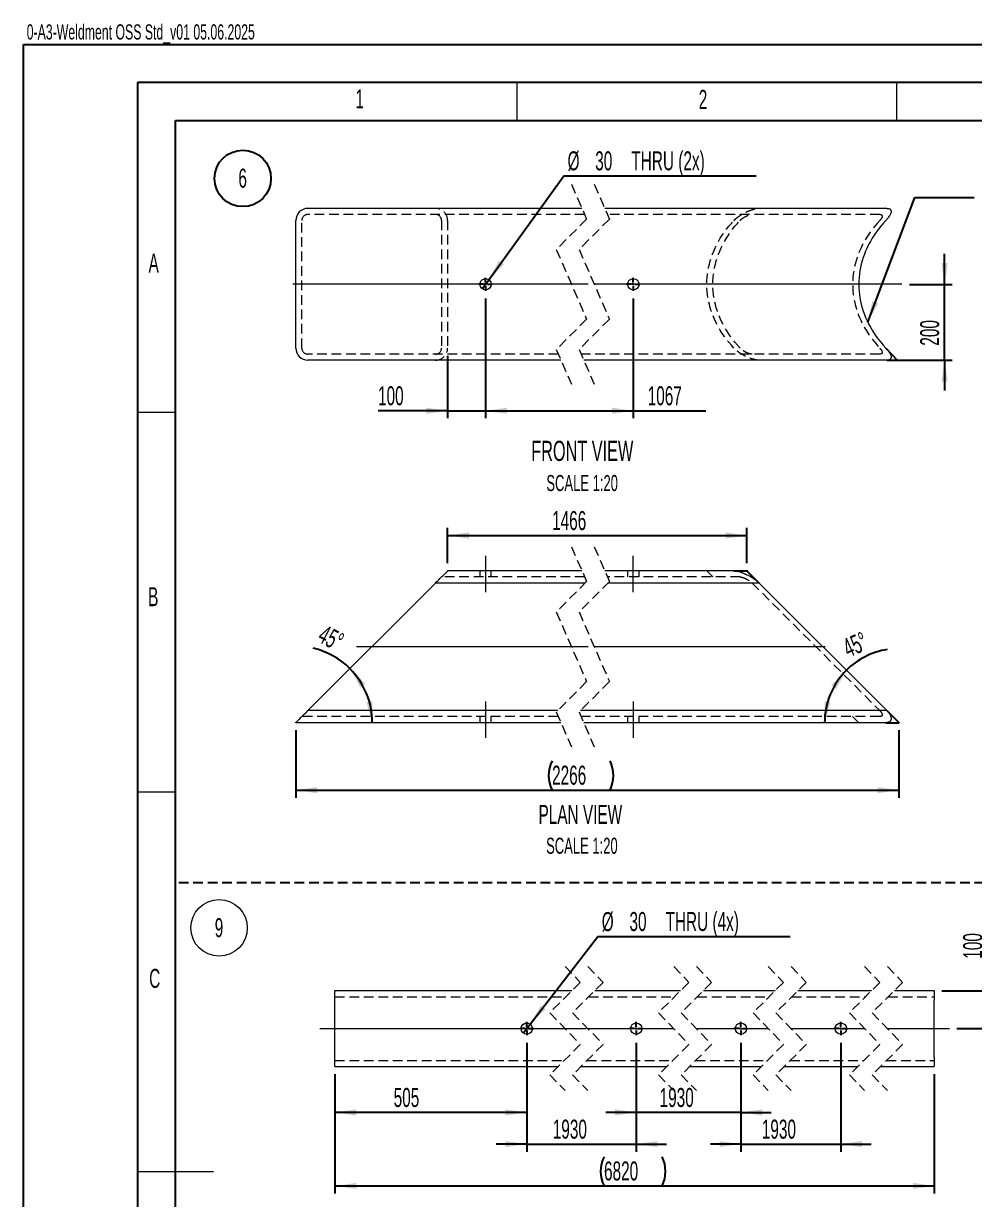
# Paper-space layout 'Sheet5' of a CAD drawing. Header units: millimetres. Extents: x 0 to 420, y 0 to 300.
# Drawn here: x 0 to 125.2, y 144.8 to 299.8 of the extents above; entities that cross this region are included whole.
import ezdxf

# ---------------------------------------------------------------- set-up
doc = ezdxf.new("R2010")
doc.units = ezdxf.units.MM
doc.linetypes.add('CENTERX2', pattern=[20.32, 12.7, -2.54, 2.54, -2.54])
doc.linetypes.add('HIDDEN', pattern=[1.905, 1.27, -0.635])
for name, color, linetype in [('BORDER', 7, 'Continuous'), ('DASH', 7, 'HIDDEN'), ('DIMS', 7, 'Continuous')]:
    doc.layers.add(name, color=color, linetype=linetype)
doc.styles.add('SLDTEXTSTYLE0', font='TXT', dxfattribs={"width": 0.605})
doc.dimstyles.new('SLDDIMSTYLE16', dxfattribs={"dimtxt": 2.5, "dimasz": 2.8, "dimexe": 0, "dimexo": 0.0625, "dimtad": 0, "dimtih": 1, "dimtoh": 1, "dimdec": 0, "dimlfac": 20, "dimrnd": 1e-09, "dimzin": 12, "dimdsep": 46, "dimtxsty": 'SLDTEXTSTYLE0', "dimblk1": 'NONE', "dimsah": 1, "dimcen": 0, "dimadec": 0, "dimazin": 3, "dimtfac": 1, "dimtdec": 0, "dimtmove": 0, "dimatfit": 3, "dimldrblk": 'NONE', "dimfxl": 1, "dimfrac": 2, "dimtolj": 1, "dimtzin": 12, "dimarcsym": 0})
doc.dimstyles.new('SLDDIMSTYLE18', dxfattribs={"dimtxt": 2.5, "dimasz": 2.8, "dimexe": 0, "dimexo": 0.0625, "dimtad": 1, "dimdec": 4, "dimlfac": 20, "dimzin": 12, "dimdsep": 46, "dimtxsty": 'SLDTEXTSTYLE0', "dimsah": 1, "dimcen": 0.09, "dimadec": 0, "dimazin": 3, "dimtfac": 1, "dimtdec": 0, "dimtofl": 0, "dimtmove": 0, "dimatfit": 3, "dimfxl": 1, "dimfrac": 2, "dimtolj": 1, "dimtzin": 12, "dimarcsym": 0})
doc.dimstyles.new('SLDDIMSTYLE6', dxfattribs={"dimtxt": 2.5, "dimasz": 2.8, "dimexe": 0, "dimexo": 0.0625, "dimtad": 1, "dimdec": 0, "dimlfac": 20, "dimrnd": 1e-09, "dimzin": 12, "dimdsep": 46, "dimtxsty": 'SLDTEXTSTYLE0', "dimsah": 1, "dimcen": 0.09, "dimadec": 0, "dimazin": 3, "dimtfac": 1, "dimtdec": 0, "dimtofl": 0, "dimtmove": 0, "dimatfit": 3, "dimfxl": 1, "dimfrac": 2, "dimtolj": 1, "dimtzin": 12, "dimarcsym": 0})
doc.dimstyles.new('SLDDIMSTYLE7', dxfattribs={"dimtxt": 2.5, "dimasz": 2.8, "dimexe": 0, "dimexo": 0.0625, "dimtad": 1, "dimdec": 0, "dimlfac": 20, "dimrnd": 1e-09, "dimzin": 12, "dimdsep": 46, "dimtxsty": 'SLDTEXTSTYLE0', "dimsah": 1, "dimcen": 0.09, "dimadec": 0, "dimazin": 3, "dimtfac": 1, "dimtdec": 0, "dimtmove": 0, "dimatfit": 0, "dimfxl": 1, "dimfrac": 2, "dimtolj": 1, "dimtzin": 12, "dimarcsym": 0})

# ---------------------------------------------------------------- blocks, each defined once
blk = doc.blocks.new('_D_143')
at = {"layer": 'DIMS', "transparency": 16777216}
for p, q in [((66.26, 165.48), (66.26, 155.31)), ((41.01, 161.35), (41.01, 155.31)), ((66.26, 156.31), (41.01, 156.31))]:
    blk.add_line(p, q, dxfattribs=at)
for points in [[(41.01, 156.31), (43.81, 155.91), (43.81, 156.71)], [(66.26, 156.31), (63.46, 156.71), (63.46, 155.91)]]:
    blk.add_solid(points, dxfattribs=at)
at = {"layer": 'DIMS', "transparency": 16777216, "insert": (48.74, 159.53), "char_height": 2.5, "attachment_point": 1, "style": 'SLDTEXTSTYLE0'}
blk.add_mtext('505', dxfattribs=at)
blk = doc.blocks.new('_D_144')
at = {"layer": 'DIMS', "transparency": 16777216}
for p, q in [((66.72, 167.95), (75.64, 179.48)), ((75.64, 179.48), (100.96, 179.48)), ((65.81, 166.76), (66.72, 167.95))]:
    blk.add_line(p, q, dxfattribs=at)
blk.add_solid([(66.72, 167.95), (68.75, 169.92), (68.12, 170.41)], dxfattribs=at)
at = {"layer": 'DIMS', "transparency": 16777216, "char_height": 2.5, "attachment_point": 1, "style": 'SLDTEXTSTYLE0'}
for s, insert in [('%%c', (76.14, 182.7)), ('THRU (4x)', (84.54, 182.71)), ('30', (79.79, 182.71))]:
    blk.add_mtext(s, dxfattribs=dict(at, insert=insert))
blk = doc.blocks.new('_None')
blk = doc.blocks.new('_D_145')
at = {"layer": 'DIMS', "transparency": 16777216}
for p, q in [((126.96, 172.35), (126.96, 182.29)), ((120.92, 172.35), (127.96, 172.35)), ((126.96, 172.35), (126.96, 167.35)), ((122.92, 167.35), (127.96, 167.35)), ((126.96, 167.35), (126.96, 163.35))]:
    blk.add_line(p, q, dxfattribs=at)
for points in [[(126.96, 172.35), (127.36, 175.15), (126.56, 175.15)], [(126.96, 167.35), (126.56, 164.55), (127.36, 164.55)]]:
    blk.add_solid(points, dxfattribs=at)
at = {"layer": 'DIMS', "transparency": 16777216, "insert": (123.73, 176.56), "char_height": 2.5, "attachment_point": 1, "rotation": 90, "style": 'SLDTEXTSTYLE0'}
blk.add_mtext('100', dxfattribs=at)
blk = doc.blocks.new('_D_146')
at = {"layer": 'DIMS', "transparency": 16777216}
for p, q in [((66.26, 165.48), (66.26, 151.14)), ((80.68, 165.48), (80.68, 151.14)), ((66.26, 152.14), (62.26, 152.14)), ((66.26, 152.14), (80.68, 152.14)), ((80.68, 152.14), (84.68, 152.14))]:
    blk.add_line(p, q, dxfattribs=at)
for points in [[(66.26, 152.14), (63.46, 152.54), (63.46, 151.74)], [(80.68, 152.14), (83.48, 151.74), (83.48, 152.54)]]:
    blk.add_solid(points, dxfattribs=at)
at = {"layer": 'DIMS', "transparency": 16777216, "insert": (69.69, 155.36), "char_height": 2.5, "attachment_point": 1, "style": 'SLDTEXTSTYLE0'}
blk.add_mtext('1930', dxfattribs=at)
blk = doc.blocks.new('_D_147')
at = {"layer": 'DIMS', "transparency": 16777216}
for p, q in [((41.01, 161.35), (41.01, 145.63)), ((119.92, 161.35), (119.92, 145.63)), ((41.01, 146.63), (119.92, 146.63))]:
    blk.add_line(p, q, dxfattribs=at)
for centre, start, end in [((80.28, 148.55), 153.4349, 206.5651), ((80.25, 148.55), 333.4349, 26.5651)]:
    blk.add_arc(centre, 4.29, start, end, dxfattribs=at)
for points in [[(41.01, 146.63), (43.81, 146.23), (43.81, 147.03)], [(119.92, 146.63), (117.12, 147.03), (117.12, 146.23)]]:
    blk.add_solid(points, dxfattribs=at)
at = {"layer": 'DIMS', "transparency": 16777216, "insert": (76.44, 149.85), "char_height": 2.5, "attachment_point": 1, "style": 'SLDTEXTSTYLE0'}
blk.add_mtext('6820', dxfattribs=at)
blk = doc.blocks.new('_D_148')
at = {"layer": 'DIMS', "transparency": 16777216}
for p, q in [((80.68, 165.48), (80.68, 155.31)), ((94.47, 165.48), (94.47, 155.31)), ((80.68, 156.31), (76.68, 156.31)), ((94.47, 156.31), (80.68, 156.31)), ((94.47, 156.31), (98.47, 156.31))]:
    blk.add_line(p, q, dxfattribs=at)
for points in [[(80.68, 156.31), (77.88, 156.71), (77.88, 155.91)], [(94.47, 156.31), (97.27, 155.91), (97.27, 156.71)]]:
    blk.add_solid(points, dxfattribs=at)
at = {"layer": 'DIMS', "transparency": 16777216, "insert": (83.76, 159.53), "char_height": 2.5, "attachment_point": 1, "style": 'SLDTEXTSTYLE0'}
blk.add_mtext('1930', dxfattribs=at)
blk = doc.blocks.new('_D_149')
at = {"layer": 'DIMS', "transparency": 16777216}
for p, q in [((94.47, 165.48), (94.47, 151.14)), ((107.61, 165.48), (107.61, 151.14)), ((94.47, 152.14), (90.47, 152.14)), ((94.47, 152.14), (107.61, 152.14)), ((107.61, 152.14), (111.61, 152.14))]:
    blk.add_line(p, q, dxfattribs=at)
for points in [[(94.47, 152.14), (91.67, 152.54), (91.67, 151.74)], [(107.61, 152.14), (110.41, 151.74), (110.41, 152.54)]]:
    blk.add_solid(points, dxfattribs=at)
at = {"layer": 'DIMS', "transparency": 16777216, "insert": (97.22, 155.36), "char_height": 2.5, "attachment_point": 1, "style": 'SLDTEXTSTYLE0'}
blk.add_mtext('1930', dxfattribs=at)
blk = doc.blocks.new('SW_NOTE_0_293')
at = {"color": 0, "linetype": 'Continuous', "lineweight": 0}
blk.add_circle((0.95, 1.94), 3.72, dxfattribs=at)
at = {"color": 0, "linetype": 'Continuous', "lineweight": 0, "insert": (0.94, 3.22), "char_height": 2.5, "attachment_point": 2, "style": 'SLDTEXTSTYLE0'}
blk.add_mtext('9', dxfattribs=at)
blk = doc.blocks.new('SW_CENTERMARKSYMBOL_52')
at = {"layer": 'DIMS', "color": 0}
for p, q in [((-0.25, 0), (-0.88, 0)), ((0, 0), (-0.12, 0)), ((0, 0.25), (0, 0.88)), ((0, 0), (0, 0.12)), ((0, 0), (0, -0.12)), ((0, 0), (0.12, 0)), ((0.25, 0), (0.88, 0)), ((0, -0.25), (0, -0.88))]:
    blk.add_line(p, q, dxfattribs=at)
blk = doc.blocks.new('SW_CENTERMARKSYMBOL_53')
at = {"layer": 'DIMS', "color": 0}
for p, q in [((-0.25, 0), (-0.88, 0)), ((0, 0), (-0.13, 0)), ((0, 0.25), (0, 0.87)), ((0, 0), (0, 0.12)), ((0, 0), (0, -0.13)), ((0, 0), (0.12, 0)), ((0.25, 0), (0.87, 0)), ((0, -0.25), (0, -0.88))]:
    blk.add_line(p, q, dxfattribs=at)
blk = doc.blocks.new('SW_CENTERMARKSYMBOL_54')
at = {"layer": 'DIMS', "color": 0}
for p, q in [((-0.25, 0), (-0.88, 0)), ((0, 0), (-0.13, 0)), ((0, 0.25), (0, 0.87)), ((0, 0), (0, 0.12)), ((0, 0), (0, -0.13)), ((0, 0), (0.12, 0)), ((0.25, 0), (0.87, 0)), ((0, -0.25), (0, -0.88))]:
    blk.add_line(p, q, dxfattribs=at)
blk = doc.blocks.new('SW_CENTERMARKSYMBOL_55')
at = {"layer": 'DIMS', "color": 0}
for p, q in [((-0.25, 0), (-0.88, 0)), ((0, 0), (-0.12, 0)), ((0, 0.25), (0, 0.88)), ((0, 0), (0, 0.12)), ((0, 0), (0, -0.12)), ((0, 0), (0.12, 0)), ((0.25, 0), (0.88, 0)), ((0, -0.25), (0, -0.88))]:
    blk.add_line(p, q, dxfattribs=at)
blk = doc.blocks.new('SW_BROKEN_VIEW_14')
at = {"color": 0, "linetype": 'CENTERX2'}
for p, q in [((0, 0), (1.53, -1.64)), ((0.12, -1.6), (1.55, -1.6))]:
    blk.add_line(p, q, dxfattribs=at)
at = {"color": 0, "linetype": 'Continuous'}
blk.add_line((1.49, -1.6), (1.49, -1.54), dxfattribs=at)
blk = doc.blocks.new('_D_192')
at = {"layer": 'DIMS', "transparency": 16777216}
for p, q in [((60.85, 263.53), (60.85, 247.75)), ((55.85, 256), (55.85, 247.75)), ((55.85, 248.75), (46.68, 248.75)), ((55.85, 248.75), (60.85, 248.75)), ((60.85, 248.75), (64.85, 248.75))]:
    blk.add_line(p, q, dxfattribs=at)
for points in [[(55.85, 248.75), (53.05, 249.15), (53.05, 248.35)], [(60.85, 248.75), (63.65, 248.35), (63.65, 249.15)]]:
    blk.add_solid(points, dxfattribs=at)
at = {"layer": 'DIMS', "transparency": 16777216, "insert": (46.68, 251.97), "char_height": 2.5, "attachment_point": 1, "style": 'SLDTEXTSTYLE0'}
blk.add_mtext('100', dxfattribs=at)
blk = doc.blocks.new('_D_193')
at = {"layer": 'DIMS', "transparency": 16777216}
for p, q in [((60.85, 263.53), (60.85, 247.75)), ((80.3, 263.53), (80.3, 247.75)), ((60.85, 248.75), (80.3, 248.75)), ((80.3, 248.75), (89.83, 248.75))]:
    blk.add_line(p, q, dxfattribs=at)
for points in [[(60.85, 248.75), (63.65, 248.35), (63.65, 249.15)], [(80.3, 248.75), (77.5, 249.15), (77.5, 248.35)]]:
    blk.add_solid(points, dxfattribs=at)
at = {"layer": 'DIMS', "transparency": 16777216, "insert": (82.19, 251.97), "char_height": 2.5, "attachment_point": 1, "style": 'SLDTEXTSTYLE0'}
blk.add_mtext('1067', dxfattribs=at)
blk = doc.blocks.new('_D_194')
at = {"layer": 'DIMS', "transparency": 16777216}
for p, q in [((61.29, 266.01), (71.14, 279.69)), ((71.14, 279.69), (96.46, 279.69)), ((60.41, 264.8), (61.29, 266.01))]:
    blk.add_line(p, q, dxfattribs=at)
blk.add_solid([(61.29, 266.01), (63.25, 268.05), (62.6, 268.52)], dxfattribs=at)
at = {"layer": 'DIMS', "transparency": 16777216, "char_height": 2.5, "attachment_point": 1, "style": 'SLDTEXTSTYLE0'}
for s, insert in [('%%c', (71.64, 282.92)), ('30', (75.28, 282.92)), ('THRU (2x)', (80.04, 282.92))]:
    blk.add_mtext(s, dxfattribs=dict(at, insert=insert))
blk = doc.blocks.new('_D_195')
at = {"layer": 'DIMS', "transparency": 16777216}
for p, q in [((121.29, 265.4), (121.29, 269.4)), ((116.66, 265.4), (122.29, 265.4)), ((121.29, 255.4), (121.29, 265.4)), ((114.66, 255.4), (122.29, 255.4)), ((121.29, 255.4), (121.29, 251.4))]:
    blk.add_line(p, q, dxfattribs=at)
for points in [[(121.29, 265.4), (121.69, 268.2), (120.89, 268.2)], [(121.29, 255.4), (120.89, 252.6), (121.69, 252.6)]]:
    blk.add_solid(points, dxfattribs=at)
at = {"layer": 'DIMS', "transparency": 16777216, "insert": (118.07, 257.32), "char_height": 2.5, "attachment_point": 1, "rotation": 90, "style": 'SLDTEXTSTYLE0'}
blk.add_mtext('200', dxfattribs=at)
blk = doc.blocks.new('SW_NOTE_0_298')
at = {"layer": 'DIMS', "color": 0}
blk.add_circle((0.95, 1.94), 3.72, dxfattribs=at)
at = {"layer": 'DIMS', "color": 0, "insert": (0.94, 3.22), "char_height": 2.5, "attachment_point": 2, "style": 'SLDTEXTSTYLE0'}
blk.add_mtext('6', dxfattribs=at)
blk = doc.blocks.new('SW_CENTERMARKSYMBOL_72')
at = {"layer": 'DIMS', "color": 0}
for p, q in [((-0.25, 0), (-0.88, 0)), ((0, 0), (-0.13, 0)), ((0, 0.25), (0, 0.87)), ((0, 0), (0, 0.12)), ((0, 0), (0, -0.13)), ((0, 0), (0.12, 0)), ((0.25, 0), (0.87, 0)), ((0, -0.25), (0, -0.88))]:
    blk.add_line(p, q, dxfattribs=at)
blk = doc.blocks.new('SW_CENTERMARKSYMBOL_73')
at = {"layer": 'DIMS', "color": 0}
for p, q in [((-0.25, 0), (-0.88, 0)), ((0, 0), (-0.13, 0)), ((0, 0.25), (0, 0.87)), ((0, 0), (0, 0.12)), ((0, 0), (0, -0.13)), ((0, 0), (0.12, 0)), ((0.25, 0), (0.87, 0)), ((0, -0.25), (0, -0.88))]:
    blk.add_line(p, q, dxfattribs=at)
blk = doc.blocks.new('SW_BROKEN_VIEW_15')
at = {"color": 0, "linetype": 'Continuous'}
for p, q in [((20, 20), (20, 20)), ((57.7, 20), (59.52, 20)), ((61.02, 18.4), (59.36, 20.05)), ((59.42, 20), (59.42, 20.02))]:
    blk.add_line(p, q, dxfattribs=at)
at = {"color": 0, "linetype": 'CENTERX2'}
for p, q in [((77.82, 1.6), (79.45, -0.03)), ((0, 0), (0, 0.01)), ((77.7, 0), (79.44, 0)), ((79.42, 0), (79.42, 0.01))]:
    blk.add_line(p, q, dxfattribs=at)
blk = doc.blocks.new('_D_196')
at = {"layer": 'DIMS', "transparency": 16777216}
for p, q in [((35.85, 206.65), (35.85, 197.77)), ((115.26, 206.65), (115.26, 197.77)), ((35.85, 198.77), (115.26, 198.77))]:
    blk.add_line(p, q, dxfattribs=at)
for centre, start, end in [((73.43, 200.69), 153.4349, 206.5651), ((73.4, 200.69), 333.4349, 26.5651)]:
    blk.add_arc(centre, 4.29, start, end, dxfattribs=at)
for points in [[(35.85, 198.77), (38.65, 198.37), (38.65, 199.17)], [(115.26, 198.77), (112.46, 199.17), (112.46, 198.37)]]:
    blk.add_solid(points, dxfattribs=at)
at = {"layer": 'DIMS', "transparency": 16777216, "insert": (69.6, 201.99), "char_height": 2.5, "attachment_point": 1, "style": 'SLDTEXTSTYLE0'}
blk.add_mtext('2266', dxfattribs=at)
blk = doc.blocks.new('_D_197')
at = {"layer": 'DIMS', "transparency": 16777216}
for p, q in [((55.85, 228.65), (55.85, 233.31)), ((95.26, 228.65), (95.26, 233.31)), ((55.85, 232.31), (95.26, 232.31))]:
    blk.add_line(p, q, dxfattribs=at)
for points in [[(55.85, 232.31), (58.65, 231.91), (58.65, 232.71)], [(95.26, 232.31), (92.46, 232.71), (92.46, 231.91)]]:
    blk.add_solid(points, dxfattribs=at)
at = {"layer": 'DIMS', "transparency": 16777216, "insert": (69.6, 235.53), "char_height": 2.5, "attachment_point": 1, "style": 'SLDTEXTSTYLE0'}
blk.add_mtext('1466', dxfattribs=at)
blk = doc.blocks.new('_D_198')
at = {"layer": 'DIMS', "transparency": 16777216}
for start, end in [(45, 76.8183), (0, 45)]:
    blk.add_arc((35.85, 207.65), 10.08, start, end, dxfattribs=at)
for points in [[(42.97, 214.78), (44.35, 212.3), (44.99, 212.79)], [(45.93, 207.65), (45.94, 210.48), (45.15, 210.37)]]:
    blk.add_solid(points, dxfattribs=at)
at = {"layer": 'DIMS', "transparency": 16777216, "insert": (39.72, 220.64), "char_height": 2.5, "attachment_point": 1, "rotation": 332.3674, "style": 'SLDTEXTSTYLE0'}
blk.add_mtext('45°', dxfattribs=at)
blk = doc.blocks.new('_D_199')
at = {"layer": 'DIMS', "transparency": 16777216}
for start, end in [(99.1186, 135), (135, 180)]:
    blk.add_arc((115.26, 207.65), 9.77, start, end, dxfattribs=at)
for points in [[(108.35, 214.56), (106.35, 212.57), (106.99, 212.08)], [(105.49, 207.65), (106.28, 210.37), (105.48, 210.48)]]:
    blk.add_solid(points, dxfattribs=at)
at = {"layer": 'DIMS', "transparency": 16777216, "insert": (107.61, 218.47), "char_height": 2.5, "attachment_point": 1, "rotation": 24.0001, "style": 'SLDTEXTSTYLE0'}
blk.add_mtext('45°', dxfattribs=at)

psp = doc.layouts.new('Sheet5')

# ---------------------------------------------------------------- linework, layer by layer
at = {"color": 7, "linetype": 'HIDDEN', "lineweight": 18}
for p, q in [((72.1528226, 278.5799811), (74.1528226, 273.9924811)), ((75.1528226, 278.5799811), (77.1528226, 273.9924811)), ((73.8857931, 274.6049812), (37.4473563, 274.6049812)), ((112.7474307, 274.6049812), (76.8857925, 274.6049812)), ((36.6473547, 257.0049813), (36.6473547, 273.8049811)), ((55.0473562, 273.8049811), (55.0473562, 257.0049813)), ((55.8473548, 273.8049811), (55.8473548, 257.0049813)), ((74.1528226, 273.9924811), (70.1528226, 269.9924811)), ((77.1528226, 273.9924811), (73.1528226, 269.9924811)), ((70.1528226, 269.9924811), (74.1528226, 260.8174811)), ((73.1528226, 269.9924811), (77.1528226, 260.8174811)), ((74.1528226, 260.8174811), (70.1528226, 256.8174811)), ((77.1528226, 260.8174811), (73.1528226, 256.8174811)), ((70.419853, 256.2049812), (37.4473563, 256.2049812)), ((70.1528226, 256.8174811), (72.1528226, 252.2299811)), ((73.1528226, 256.8174811), (75.1528226, 252.2299811)), ((112.7474307, 256.2049812), (73.4198524, 256.2049812)), ((72.1528226, 230.8245844), (74.1528226, 226.2370844)), ((75.1528226, 230.8245844), (77.1528226, 226.2370844)), ((73.8857931, 226.8495838), (55.0473562, 226.8495838)), ((60.0973567, 227.6495839), (60.0973567, 226.8495838)), ((61.5973553, 226.8495838), (61.5973553, 227.6495839)), ((74.1528226, 226.2370844), (70.1528226, 222.2370844)), ((77.1528226, 226.2370844), (73.1528226, 222.2370844)), ((94.3474351, 226.8495838), (76.8857925, 226.8495838)), ((79.5475735, 227.6495839), (79.5475735, 226.8495838)), ((81.0475735, 226.8495838), (81.0475735, 227.6495839)), ((89.9808167, 227.6495839), (90.7808183, 226.8495838)), ((73.9653221, 226.0495837), (54.2473546, 226.0495837)), ((95.9474294, 226.0495837), (76.9653215, 226.0495837)), ((96.8649148, 226.0495837), (76.9653215, 226.0495837)), ((95.9474294, 226.0495837), (112.7474307, 209.2495844)), ((70.1528226, 222.2370844), (74.1528226, 213.0620844)), ((73.1528226, 222.2370844), (77.1528226, 213.0620844)), ((74.1528226, 213.0620844), (70.1528226, 209.0620844)), ((77.1528226, 213.0620844), (73.1528226, 209.0620844)), ((70.3403226, 209.2495844), (37.4473563, 209.2495844)), ((112.7474307, 209.2495844), (73.3403219, 209.2495844)), ((113.664913, 209.2495844), (73.3403219, 209.2495844)), ((70.419853, 208.4495844), (36.6473547, 208.4495844)), ((60.0973567, 208.4495844), (60.0973567, 207.6495844)), ((61.5973553, 207.6495844), (61.5973553, 208.4495844)), ((70.1528226, 209.0620844), (72.1528226, 204.4745844)), ((73.1528226, 209.0620844), (75.1528226, 204.4745844)), ((112.7474366, 208.4495844), (73.4198524, 208.4495844)), ((79.5475735, 208.4495844), (79.5475735, 207.6495844)), ((81.0475735, 207.6495844), (81.0475735, 208.4495844)), ((109.1808198, 208.4495844), (109.9808155, 207.6495844)), ((71.3099735, 175.5295978), (73.3099735, 173.4420978)), ((74.3099735, 175.5295978), (76.3099735, 173.4420978)), ((85.6150905, 175.5295978), (87.6150905, 173.4420978)), ((88.6150905, 175.5295978), (90.6150905, 173.4420978)), ((98.0700381, 175.5295978), (100.0700381, 173.4420978)), ((101.0700381, 175.5295978), (103.0700381, 173.4420978)), ((110.7595011, 175.5295978), (112.7595011, 173.4420978)), ((113.7595011, 175.5295978), (115.7595011, 173.4420978)), ((73.3099735, 173.4420978), (69.3099735, 169.4420978)), ((76.3099735, 173.4420978), (72.3099735, 169.4420978)), ((87.6150905, 173.4420978), (83.6150905, 169.4420978)), ((90.6150905, 173.4420978), (86.6150905, 169.4420978)), ((100.0700381, 173.4420978), (96.0700381, 169.4420978)), ((103.0700381, 173.4420978), (99.0700381, 169.4420978)), ((112.7595011, 173.4420978), (108.7595011, 169.4420978)), ((115.7595011, 173.4420978), (111.7595011, 169.4420978)), ((41.0142365, 171.5545977), (71.4224759, 171.5545977)), ((74.422472, 171.5545977), (85.7275897, 171.5545977)), ((88.7275909, 171.5545977), (98.1825386, 171.5545977)), ((101.1825379, 171.5545977), (110.8720001, 171.5545977)), ((113.8720054, 171.5545977), (119.9203272, 171.5545977)), ((69.3099735, 169.4420978), (73.3099735, 165.2670978)), ((72.3099735, 169.4420978), (76.3099735, 165.2670978)), ((83.6150905, 169.4420978), (87.6150905, 165.2670978)), ((86.6150905, 169.4420978), (90.6150905, 165.2670978)), ((96.0700381, 169.4420978), (100.0700381, 165.2670978)), ((99.0700381, 169.4420978), (103.0700381, 165.2670978)), ((108.7595011, 169.4420978), (112.7595011, 165.2670978)), ((111.7595011, 169.4420978), (115.7595011, 165.2670978)), ((73.3099735, 165.2670978), (69.3099735, 161.2670978)), ((76.3099735, 165.2670978), (72.3099735, 161.2670978)), ((87.6150905, 165.2670978), (83.6150905, 161.2670978)), ((90.6150905, 165.2670978), (86.6150905, 161.2670978)), ((100.0700381, 165.2670978), (96.0700381, 161.2670978)), ((103.0700381, 165.2670978), (99.0700381, 161.2670978)), ((112.7595011, 165.2670978), (108.7595011, 161.2670978)), ((115.7595011, 165.2670978), (111.7595011, 161.2670978)), ((41.0142365, 163.1545978), (71.1974684, 163.1545978)), ((74.1974764, 163.1545978), (85.5025911, 163.1545978)), ((88.5025893, 163.1545978), (97.957537, 163.1545978)), ((100.9575423, 163.1545978), (110.6470045, 163.1545978)), ((113.6469979, 163.1545978), (119.9203272, 163.1545978)), ((69.3099735, 161.2670978), (71.3099735, 159.1795978)), ((72.3099735, 161.2670978), (74.3099735, 159.1795978)), ((83.6150905, 161.2670978), (85.6150905, 159.1795978)), ((86.6150905, 161.2670978), (88.6150905, 159.1795978)), ((96.0700381, 161.2670978), (98.0700381, 159.1795978)), ((99.0700381, 161.2670978), (101.0700381, 159.1795978)), ((108.7595011, 161.2670978), (110.7595011, 159.1795978)), ((111.7595011, 161.2670978), (113.7595011, 159.1795978))]:
    psp.add_line(p, q, dxfattribs=at)
at = {"color": 7, "linetype": 'Continuous', "lineweight": 18}
for p, q in [((73.537018, 275.4049814), (37.4473563, 275.4049814)), ((113.664913, 275.4049814), (76.5370189, 275.4049814)), ((35.847353, 257.0049813), (35.847353, 273.8049811)), ((70.7686266, 255.4049811), (37.4473563, 255.4049811)), ((113.664913, 255.4049811), (73.768626, 255.4049811)), ((73.5370195, 227.6495839), (55.8473548, 227.6495839)), ((93.5474365, 227.6495839), (76.5370189, 227.6495839)), ((37.4473563, 209.2495844), (54.2473546, 226.0495837)), ((73.9653221, 226.0495837), (54.2473546, 226.0495837)), ((96.8649148, 226.0495837), (76.9653215, 226.0495837)), ((96.8649148, 226.0495837), (113.664913, 209.2495844)), ((70.3403226, 209.2495844), (37.4473563, 209.2495844)), ((113.664913, 209.2495844), (73.3403219, 209.2495844)), ((70.7686266, 207.6495844), (35.847353, 207.6495844)), ((113.5474323, 207.6495844), (73.768626, 207.6495844)), ((41.0142365, 171.1045979), (41.0142365, 172.3545979)), ((41.0142365, 172.3545979), (72.2224775, 172.3545979)), ((75.2224737, 172.3545979), (86.5275913, 172.3545979)), ((89.5275895, 172.3545979), (98.9825402, 172.3545979)), ((101.9825395, 172.3545979), (111.6720017, 172.3545979)), ((114.6720071, 172.3545979), (119.9203272, 172.3545979)), ((119.9203272, 172.3545979), (119.9203272, 171.1045979)), ((41.0142365, 163.6045976), (41.0142365, 171.1045979)), ((119.9203272, 163.6045976), (119.9203272, 171.1045979)), ((41.0142365, 162.3545977), (41.0142365, 163.6045976)), ((119.9203272, 163.6045976), (119.9203272, 162.3545977)), ((41.0142365, 162.3545977), (70.3974787, 162.3545977)), ((73.3974748, 162.3545977), (84.7025894, 162.3545977)), ((87.7025907, 162.3545977), (97.1575354, 162.3545977)), ((100.1575407, 162.3545977), (109.8470028, 162.3545977)), ((112.8469963, 162.3545977), (119.9203272, 162.3545977))]:
    psp.add_line(p, q, dxfattribs=at)
at = {"color": 7, "linetype": 'HIDDEN', "lineweight": 18, "flags": 128}
for points in [[(93.5474365, 257.0049813), (93.2086496, 257.3797433), (92.8854673, 257.7613322), (92.5781576, 258.1494233), (92.286986, 258.5436871), (92.0121966, 258.943787), (91.7540281, 259.3493832), (91.5126948, 259.7601311), (91.2884085, 260.1756806), (91.0813539, 260.5956787), (90.8917068, 261.0197676), (90.7196342, 261.4475874), (90.565279, 261.8787734), (90.4287724, 262.312959), (90.3102307, 262.749775), (90.2097552, 263.1888496), (90.1274322, 263.6298094), (90.0633274, 264.0722793), (90.0175004, 264.5158829), (89.9899899, 264.9602428), (89.9808167, 265.4049811), (89.9899899, 265.8497194), (90.0175004, 266.2940793), (90.0633274, 266.7376829), (90.1274322, 267.1801528), (90.2097552, 267.6211126), (90.3102307, 268.0601873), (90.4287724, 268.4970033), (90.565279, 268.931189), (90.7196342, 269.362375), (90.8917068, 269.7901944), (91.0813539, 270.2142837), (91.2884085, 270.6342815), (91.5126948, 271.0498313), (91.7540281, 271.4605788), (92.0121966, 271.8661754), (92.286986, 272.2662753), (92.5781576, 272.6605384), (92.8854673, 273.0486302), (93.2086496, 273.4302191), (93.5474365, 273.8049811)], [(94.3474351, 257.0049813), (94.0086512, 257.3797433), (93.6854659, 257.7613322), (93.3781563, 258.1494233), (93.0869846, 258.5436871), (92.8121983, 258.943787), (92.5540267, 259.3493832), (92.3126964, 259.7601311), (92.0884071, 260.1756806), (91.8813525, 260.5956787), (91.6917084, 261.0197676), (91.5196358, 261.4475874), (91.3652776, 261.8787734), (91.2287711, 262.312959), (91.1102294, 262.749775), (91.0097538, 263.1888496), (90.9274308, 263.6298094), (90.863329, 264.0722793), (90.817502, 264.5158829), (90.7899915, 264.9602428), (90.7808183, 265.4049811), (90.7899915, 265.8497194), (90.817502, 266.2940793), (90.863329, 266.7376829), (90.9274308, 267.1801528), (91.0097538, 267.6211126), (91.1102294, 268.0601873), (91.2287711, 268.4970033), (91.3652776, 268.931189), (91.5196358, 269.362375), (91.6917084, 269.7901944), (91.8813525, 270.2142837), (92.0884071, 270.6342815), (92.3126964, 271.0498313), (92.5540267, 271.4605788), (92.8121983, 271.8661754), (93.0869846, 272.2662753), (93.3781563, 272.6605384), (93.6854659, 273.0486302), (94.0086512, 273.4302191), (94.3474351, 273.8049811)], [(112.7474366, 273.8049811), (112.4086498, 273.4302191), (112.0854674, 273.0486302), (111.7781578, 272.6605384), (111.4869832, 272.2662753), (111.2121998, 271.8661754), (110.9540282, 271.4605788), (110.712695, 271.0498313), (110.4884087, 270.6342815), (110.281354, 270.2142837), (110.0917099, 269.7901944), (109.9196373, 269.362375), (109.7652792, 268.931189), (109.6287726, 268.4970033), (109.5102309, 268.0601873), (109.4097553, 267.6211126), (109.3274294, 267.1801528), (109.2633306, 266.7376829), (109.2175005, 266.2940793), (109.189993, 265.8497194), (109.1808198, 265.4049811), (109.189993, 264.9602428), (109.2175005, 264.5158829), (109.2633306, 264.0722793), (109.3274294, 263.6298094), (109.4097553, 263.1888496), (109.5102309, 262.749775), (109.6287726, 262.312959), (109.7652792, 261.8787734), (109.9196373, 261.4475874), (110.0917099, 261.0197676), (110.281354, 260.5956787), (110.4884087, 260.1756806), (110.712695, 259.7601311), (110.9540282, 259.3493832), (111.2121998, 258.943787), (111.4869832, 258.5436871), (111.7781578, 258.1494233), (112.0854674, 257.7613322), (112.4086498, 257.3797433), (112.7474366, 257.0049813)]]:
    psp.add_lwpolyline(points, dxfattribs=at)
at = {"color": 7, "linetype": 'Continuous', "lineweight": 18, "flags": 128}
for points in [[(113.5474323, 273.8049811), (113.2086514, 273.4302191), (112.8854691, 273.0486302), (112.5781594, 272.6605384), (112.2869848, 272.2662753), (112.0121954, 271.8661754), (111.7540298, 271.4605788), (111.5126966, 271.0498313), (111.2884103, 270.6342815), (111.0813497, 270.2142837), (110.8917056, 269.7901944), (110.719633, 269.362375), (110.5652808, 268.931189), (110.4287742, 268.4970033), (110.3102325, 268.0601873), (110.2097569, 267.6211126), (110.127431, 267.1801528), (110.0633262, 266.7376829), (110.0175022, 266.2940793), (109.9899887, 265.8497194), (109.9808155, 265.4049811), (109.9899887, 264.9602428), (110.0175022, 264.5158829), (110.0633262, 264.0722793), (110.127431, 263.6298094), (110.2097569, 263.1888496), (110.3102325, 262.749775), (110.4287742, 262.312959), (110.5652808, 261.8787734), (110.719633, 261.4475874), (110.8917056, 261.0197676), (111.0813497, 260.5956787), (111.2884103, 260.1756806), (111.5126966, 259.7601311), (111.7540298, 259.3493832), (112.0121954, 258.943787), (112.2869848, 258.5436871), (112.5781594, 258.1494233), (112.8854691, 257.7613322), (113.2086514, 257.3797433), (113.5474323, 257.0049813)], [(54.2473546, 226.0495837), (54.3949863, 226.197214), (54.5413545, 226.3435836), (54.6852162, 226.4874454), (54.8253438, 226.6275714), (54.9605361, 226.7627652), (55.0896487, 226.8918763), (55.21157, 227.0137991), (55.3252688, 227.1274979), (55.4297706, 227.2319983), (55.5241844, 227.326412), (55.6077024, 227.4099316), (55.6796184, 227.481846), (55.7393125, 227.5415401), (55.7862779, 227.5885056), (55.8201125, 227.6223416), (55.8405301, 227.6427592), (55.8473548, 227.6495839)], [(35.847353, 207.6495844), (35.8541837, 207.6564097), (35.8745983, 207.6768274), (35.9084359, 207.7106633), (35.9553984, 207.7576288), (36.0150924, 207.8173231), (36.0870114, 207.889237), (36.1705294, 207.9727568), (36.2649432, 208.0671701), (36.369442, 208.1716714), (36.4831379, 208.285369), (36.6050652, 208.4072929), (36.7341748, 208.536403), (36.86937, 208.6715977), (37.0094946, 208.8117236), (37.1533564, 208.9555851), (37.2997275, 209.101955), (37.4473563, 209.2495844)]]:
    psp.add_lwpolyline(points, dxfattribs=at)
at = {"color": 7, "linetype": 'Continuous', "lineweight": 18}
for centre, radius in [((60.8473554, 265.4049802), 0.7499995), ((80.2975741, 265.4049814), 0.7500002), ((66.2642391, 167.3546001), 0.7500008), ((80.6847454, 167.3545976), 0.7499994), ((94.4738162, 167.3545976), 0.7499994), ((107.6143527, 167.3546001), 0.7500008)]:
    psp.add_circle(centre, radius, dxfattribs=at)
for centre, radius, start, end in [((37.4473567, 273.8049777), 1.6000037, 90.000015702, 179.999877577), ((37.4473582, 257.0049862), 1.6000051, 180.000174421, 269.999932301)]:
    psp.add_arc(centre, radius, start, end, dxfattribs=at)
at = {"color": 7, "linetype": 'HIDDEN', "lineweight": 18}
for centre, radius, start, end in [((37.4473591, 273.8049768), 0.8000044, 90.000199016, 179.999694262), ((54.2473584, 273.804985), 1.5999964, 359.999861094, 90.000138906), ((54.2473535, 273.8049785), 0.8000027, 0.000184281, 89.99992244), ((37.4473591, 257.0049856), 0.8000044, 180.000305738, 269.999800984), ((54.2473584, 257.0049775), 1.5999965, 269.999863909, 0.000136091), ((54.2473535, 257.0049839), 0.8000027, 270.00007756, 359.999815719)]:
    psp.add_arc(centre, radius, start, end, dxfattribs=at)
for points, knots in [([(93.5474365, 273.8049811), (93.5939508, 273.8530865), (93.6868337, 273.9491465), (93.8863413, 274.1289664), (94.1402114, 274.3296102), (94.4517585, 274.5409162), (94.7629774, 274.7258834), (95.0803532, 274.8918114), (95.4038813, 275.0394227), (95.7281967, 275.1667736), (96.0542718, 275.2731194), (96.3755797, 275.3533121), (96.6468533, 275.3980953), (96.80863, 275.403204), (96.8649148, 275.4049814)], [0, 0, 0, 0, 0.053409685, 0.1066518583, 0.214301514, 0.3114642596, 0.4069966108, 0.5031924047, 0.5972513894, 0.6907729514, 0.7812349821, 0.8708496251, 0.9550664694, 1, 1, 1, 1]), ([(94.3474351, 273.8049811), (94.3856625, 273.8437967), (94.4910938, 273.9508503), (94.6843667, 274.1040203), (94.9469472, 274.2758864), (95.194817, 274.403636), (95.4176358, 274.4941003), (95.5848056, 274.5489743), (95.750441, 274.5883916), (95.8723969, 274.6040552), (95.9371992, 274.604855), (95.9474294, 274.6049812)], [0, 0, 0, 0, 0.0894745034, 0.2467708448, 0.4039085678, 0.6047388781, 0.7036769694, 0.7988624909, 0.8935239576, 0.9831909152, 1, 1, 1, 1]), ([(112.7474307, 274.6049812), (112.77825, 274.6039824), (112.8380658, 274.6020438), (112.9166171, 274.5837548), (112.9792192, 274.5538535), (113.0360381, 274.5056325), (113.0749633, 274.41471), (113.0621209, 274.2921919), (113.0169866, 274.175968), (112.9560796, 274.0679833), (112.8706597, 273.9437987), (112.7956614, 273.859309), (112.7474366, 273.8049811)], [0, 0, 0, 0, 0.0832073801, 0.1614932611, 0.215875271, 0.2693817948, 0.3596991292, 0.4695409222, 0.5933784729, 0.6950969891, 0.8039435956, 1, 1, 1, 1]), ([(96.8649148, 255.4049811), (96.8009308, 255.4071461), (96.6692848, 255.4116005), (96.4670007, 255.4418305), (96.2560688, 255.4855597), (95.997328, 255.5547783), (95.6939332, 255.6551691), (95.3452706, 255.7951711), (94.9921051, 255.9612274), (94.6791583, 256.1319976), (94.4095772, 256.2979709), (94.1807686, 256.4536549), (93.9564136, 256.6242237), (93.7418115, 256.8065442), (93.6111827, 256.9399028), (93.5474365, 257.0049813)], [0, 0, 0, 0, 0.0510734959, 0.105082984, 0.1630040318, 0.2230111002, 0.3188038852, 0.4179463953, 0.5227958329, 0.6301904275, 0.7023713729, 0.7754665102, 0.8510324218, 0.9273044421, 1, 1, 1, 1]), ([(95.9474294, 256.2049812), (95.8919208, 256.2083122), (95.7467576, 256.2170231), (95.5094194, 256.2813453), (95.2326493, 256.3876065), (94.9459592, 256.5346986), (94.7078348, 256.6892162), (94.5211237, 256.836836), (94.416278, 256.9326398), (94.3603871, 256.9913711), (94.3474351, 257.0049813)], [0, 0, 0, 0, 0.0912296808, 0.2385793313, 0.4013271371, 0.5782042974, 0.7669843787, 0.8667749366, 0.9691266887, 1, 1, 1, 1]), ([(112.7474366, 257.0049813), (112.7819312, 256.9665963), (112.8511482, 256.8895728), (112.931715, 256.7797345), (112.9918398, 256.6804916), (113.0394182, 256.5813231), (113.072762, 256.4702079), (113.0647957, 256.3518755), (113.0082585, 256.2742506), (112.9378058, 256.2339784), (112.8519012, 256.2090643), (112.7866462, 256.2065139), (112.7474307, 256.2049812)], [0, 0, 0, 0, 0.1394132157, 0.2797468429, 0.3673593933, 0.452646189, 0.5766082689, 0.6778669326, 0.7603642858, 0.8241757544, 0.8943368319, 1, 1, 1, 1]), ([(94.3474351, 226.8495838), (94.386312, 226.8476509), (94.5022224, 226.8418881), (94.697569, 226.7942411), (94.925157, 226.7137627), (95.1515622, 226.6111124), (95.3718997, 226.4910894), (95.5746453, 226.3603952), (95.7577321, 226.2231807), (95.8760522, 226.120033), (95.9372356, 226.0596449), (95.9474294, 226.0495837)], [0, 0, 0, 0, 0.0640341517, 0.190916214, 0.3289542667, 0.461545214, 0.5998056407, 0.7418804607, 0.8584167108, 0.9764108216, 1, 1, 1, 1]), ([(112.7474307, 209.2495844), (112.7789664, 209.2168686), (112.8416687, 209.15182), (112.9186294, 209.0548197), (112.979435, 208.9628527), (113.0320096, 208.8628324), (113.070145, 208.7486764), (113.0688068, 208.6258558), (113.0205759, 208.5396833), (112.9558668, 208.4915215), (112.8667883, 208.4558973), (112.7948551, 208.4520925), (112.7474366, 208.4495844)], [0, 0, 0, 0, 0.1229918069, 0.2445434883, 0.3346725547, 0.4211472567, 0.5500776243, 0.6572977981, 0.7432075363, 0.8066105831, 0.8725175842, 1, 1, 1, 1])]:
    psp.add_open_spline(points, degree=3, knots=knots, dxfattribs=at)
at = {"color": 7, "linetype": 'Continuous', "lineweight": 18}
for points, knots in [([(113.664913, 275.4049814), (113.726359, 275.4030196), (113.844762, 275.3992396), (113.9964583, 275.3626314), (114.111299, 275.3033697), (114.1854861, 275.2325329), (114.2317314, 275.145205), (114.2513042, 275.0481249), (114.2472263, 274.9380807), (114.2214279, 274.8200112), (114.1765021, 274.6949919), (114.1029873, 274.5398374), (113.9931159, 274.3562597), (113.8521559, 274.160144), (113.7020809, 273.9747264), (113.5992867, 273.8618975), (113.5474323, 273.8049811)], [0, 0, 0, 0, 0.0831620927, 0.1602488779, 0.2090107614, 0.2567302745, 0.2966480692, 0.3409940528, 0.3892443496, 0.4448120809, 0.5040406584, 0.568830227, 0.6770877628, 0.7932949557, 0.8957278261, 1, 1, 1, 1]), ([(113.5474323, 257.0049813), (113.622374, 256.9218257), (113.7726717, 256.7550547), (113.9474612, 256.5216943), (114.0773973, 256.3154728), (114.1594708, 256.1563265), (114.2157789, 256.0098694), (114.2462398, 255.8822742), (114.2520912, 255.7632105), (114.2308685, 255.6612883), (114.185135, 255.5788536), (114.1119679, 255.5064285), (114.0015479, 255.4493781), (113.8459339, 255.4110515), (113.7306606, 255.4071859), (113.664913, 255.4049811)], [0, 0, 0, 0, 0.1515869309, 0.3040120996, 0.3941953383, 0.4815385649, 0.5460965431, 0.6063252244, 0.658483648, 0.706385725, 0.7452759294, 0.7844709369, 0.844145713, 0.911106614, 1, 1, 1, 1]), ([(93.5474365, 227.6495839), (93.5945409, 227.6482233), (93.6913544, 227.6454268), (93.8946095, 227.6191665), (94.1516711, 227.5645478), (94.4606263, 227.4729945), (94.7710332, 227.3606063), (95.0881961, 227.2268174), (95.4117365, 227.0709781), (95.7366919, 226.8943849), (96.0639812, 226.6934461), (96.3872519, 226.4671332), (96.6564867, 226.2502795), (96.8092548, 226.1031788), (96.8649148, 226.0495837)], [0, 0, 0, 0, 0.0376943337, 0.0774729573, 0.1638196138, 0.2477290144, 0.335187529, 0.4279064959, 0.5231104052, 0.622490192, 0.7237843319, 0.8303061765, 0.9381733114, 1, 1, 1, 1]), ([(113.664913, 209.2495844), (113.7280958, 209.183663), (113.85365, 209.0526667), (114.0014834, 208.8585529), (114.1118246, 208.677787), (114.1836839, 208.5245174), (114.22905, 208.3801907), (114.2505787, 208.2495001), (114.2484007, 208.127129), (114.2242705, 208.016898), (114.179357, 207.9216491), (114.1059982, 207.8265827), (113.9938178, 207.7422269), (113.8496093, 207.6848047), (113.6986709, 207.6543299), (113.5986066, 207.6511901), (113.5474323, 207.6495844)], [0, 0, 0, 0, 0.1226269017, 0.2436791537, 0.3269355609, 0.4068388396, 0.4704631587, 0.5296653681, 0.5840226774, 0.6339370373, 0.6801366483, 0.724335805, 0.7941392774, 0.8656662383, 0.9312997643, 1, 1, 1, 1])]:
    psp.add_open_spline(points, degree=3, knots=knots, dxfattribs=at)
at = {"layer": 'BORDER'}
for p, q in [((0, 0), (0, 297)), ((0, 297), (420, 297)), ((415, 292), (15, 292)), ((15, 292), (15, 5))]:
    psp.add_line(p, q, dxfattribs=at)
at = {"layer": 'BORDER', "lineweight": 18}
for p, q in [((65, 287), (65, 292)), ((115, 287), (115, 292)), ((20, 248.5), (15, 248.5)), ((20, 198.5), (15, 198.5)), ((25, 148.5), (15, 148.5))]:
    psp.add_line(p, q, dxfattribs=at)
at = {"layer": 'BORDER', "lineweight": 25}
for p, q in [((20, 10), (20, 287)), ((20, 287), (410, 287))]:
    psp.add_line(p, q, dxfattribs=at)
at = {"layer": 'DASH'}
psp.add_line((20.4499026, 186.5936559), (409.8094536, 186.5936559), dxfattribs=at)
at = {"layer": 'DIMS'}
for p, q in [((111.1671647, 260.4167992), (117.3503088, 276.8257059)), ((117.3503088, 276.8257059), (125.1703992, 276.8257059))]:
    psp.add_line(p, q, dxfattribs=at)
at = {"layer": 'DIMS', "linetype": 'CENTERX2', "lineweight": 18, "ltscale": 10}
for p, q in [((74.3346265, 265.4049811), (35.4473582, 265.4049811)), ((115.6649171, 265.4049811), (75.1528232, 265.4049811)), ((60.847356, 229.649585), (60.847356, 224.8495842)), ((80.2975743, 224.8495842), (80.2975743, 229.649585)), ((74.3346265, 217.6495845), (43.8473573, 217.6495845)), ((105.547434, 217.6495845), (75.1528232, 217.6495845)), ((60.847356, 210.4495843), (60.847356, 205.6495844)), ((80.2975743, 210.4495843), (80.2975743, 205.6495844)), ((39.0142384, 167.3545978), (74.0797582, 167.3545978)), ((74.3099742, 167.3545978), (85.6150918, 167.3545978)), ((88.6150901, 167.3545978), (98.0700408, 167.3545978)), ((101.0700401, 167.3545978), (110.7595023, 167.3545978)), ((113.7594957, 167.3545978), (121.9203253, 167.3545978))]:
    psp.add_line(p, q, dxfattribs=at)
at = {"layer": 'DIMS'}
psp.add_solid([(111.1671647, 260.4167992), (112.5287891, 262.8959077), (111.7801737, 263.1779982)], dxfattribs=at)

# ---------------------------------------------------------------- block references
at = {"color": 7, "linetype": 'Continuous'}
for name, p in [('SW_BROKEN_VIEW_14', (113.5474323, 257.0049813)), ('SW_BROKEN_VIEW_15', (35.847353, 207.6495844))]:
    psp.add_blockref(name, p, dxfattribs=at)
at = {"color": 7, "linetype": 'Continuous', "lineweight": 0}
psp.add_blockref('SW_NOTE_0_293', (24.799764, 178.6811099), dxfattribs=at)
at = {"layer": 'DIMS'}
for name, p in [('SW_NOTE_0_298', (27.9156355, 277.4152871)), ('SW_CENTERMARKSYMBOL_73', (60.847356, 265.4049811)), ('SW_CENTERMARKSYMBOL_72', (80.2975743, 265.4049811)), ('SW_CENTERMARKSYMBOL_53', (66.2642423, 167.3545978)), ('SW_CENTERMARKSYMBOL_52', (80.6847446, 167.3545978)), ('SW_CENTERMARKSYMBOL_55', (94.4738154, 167.3545978)), ('SW_CENTERMARKSYMBOL_54', (107.6143559, 167.3545978))]:
    psp.add_blockref(name, p, dxfattribs=at)

# ---------------------------------------------------------------- texts
at = {"layer": 'BORDER', "color": 1, "insert": (0.4182763, 299.6527012), "char_height": 2, "attachment_point": 1, "style": 'SLDTEXTSTYLE0'}
psp.add_mtext('0-A3-Weldment OSS Std_v01 05.06.2025', dxfattribs=at)
at = {"layer": 'BORDER', "char_height": 2.5, "attachment_point": 1, "style": 'SLDTEXTSTYLE0'}
for s, insert in [('1', (43.69651, 291.0722711)), ('2', (88.9128051, 291.0097985)), ('A', (16.4686359, 269.4567637)), ('B', (16.4080327, 225.4987969)), ('C', (16.5468506, 175.2205752))]:
    psp.add_mtext(s, dxfattribs=dict(at, insert=insert))
at = {"layer": 'DIMS', "attachment_point": 2, "style": 'SLDTEXTSTYLE0'}
for s, insert, char_height in [('FRONT VIEW', (73.5803755, 244.7854605), 2.64583333), ('SCALE 1:20', (73.5604701, 240.2811064), 2.11666667), ('PLAN VIEW', (73.3229243, 196.8181132), 2.5), ('SCALE 1:20', (73.5277843, 192.5017484), 2.11666667)]:
    psp.add_mtext(s, dxfattribs=dict(at, insert=insert, char_height=char_height))

# ---------------------------------------------------------------- dimensions: what is measured, and where the dimension line sits
at = {"layer": 'DIMS'}
for p1, p2, text, picture, middle in [((60.4090158, 264.7964107), (61.2856961, 266.0135515), '<> THRU (2x)', '_D_194', (84.0507385, 281.6162722)), ((65.8053594, 166.7613627), (66.7231222, 167.9478329), '<> THRU (4x)', '_D_144', (88.5527971, 181.3996104))]:
    dim = psp.add_diameter_dim_2p(p1=p1, p2=p2, text=text, dimstyle='SLDDIMSTYLE16', dxfattribs=at)
    dim.commit()
    dim.dimension.update_dxf_attribs({"geometry": picture, "text_midpoint": middle, "dimtype": 163})
for base, p1, p2, angle, dimstyle, picture, middle in [((121.2903093, 265.4049811), (113.6649145, 255.4049811), (115.6649145, 265.4049811), 90, 'SLDDIMSTYLE7', '_D_195', (121.2903093, 260.1848594)), ((126.9556488, 167.3545978), (119.9203229, 172.3545978), (121.9203229, 167.3545978), 90, 'SLDDIMSTYLE7', '_D_145', (126.9556488, 179.4209128)), ((41.0142408, 156.306268), (66.2642408, 166.4795978), (41.0142408, 162.3545978), 0, 'SLDDIMSTYLE6', '_D_143', (51.6060494, 156.306268))]:
    dim = psp.add_linear_dim(base=base, p1=p1, p2=p2, angle=angle, dimstyle=dimstyle, dxfattribs=at)
    dim.commit()
    dim.dimension.update_dxf_attribs({"geometry": picture, "text_midpoint": middle, "dimtype": 160})
dim = psp.add_linear_dim(base=(60.8473559, 248.7485174), p1=(55.8473559, 257.0049811), p2=(60.8473559, 264.5299811), dimstyle='SLDDIMSTYLE7', dxfattribs=at)
dim.commit()
dim.dimension.update_dxf_attribs({"geometry": '_D_192', "text_midpoint": (49.5445955, 248.7485174), "dimtype": 160})
for base, p1, p2, text, dimstyle, picture, middle in [((80.297574, 248.7485174), (60.8473559, 264.5299811), (80.297574, 264.5299811), '1067', 'SLDDIMSTYLE6', '_D_193', (86.0121673, 248.7485174)), ((95.2649145, 232.3085356), (55.8473559, 227.6495844), (95.2649145, 227.6495844), '1466', 'SLDDIMSTYLE6', '_D_197', (73.4175416, 232.3085356)), ((115.2649145, 198.7689129), (35.8473559, 207.6495844), (115.2649145, 207.6495844), '(2266)', 'SLDDIMSTYLE6', '_D_196', (73.4175416, 198.7689129)), ((80.6847458, 152.1353166), (66.2642408, 166.4795978), (80.6847458, 166.4795978), '1930', 'SLDDIMSTYLE7', '_D_146', (73.5107728, 152.1353166)), ((80.6847458, 156.306268), (94.4738162, 166.4795978), (80.6847458, 166.4795978), '1930', 'SLDDIMSTYLE7', '_D_148', (87.579281, 156.306268)), ((107.6143564, 152.1353166), (94.4738162, 166.4795978), (107.6143564, 166.4795978), '1930', 'SLDDIMSTYLE7', '_D_149', (101.0440863, 152.1353166))]:
    dim = psp.add_linear_dim(base=base, p1=p1, p2=p2, text=text, dimstyle=dimstyle, dxfattribs=at)
    dim.commit()
    dim.dimension.update_dxf_attribs({"geometry": picture, "text_midpoint": middle, "dimtype": 160})
for base, line1, line2, picture, middle in [((45.1585204, 211.506395), ((113.5474351, 207.6495844), (35.8473559, 207.6495844)), ((35.8473559, 207.6495844), (55.8473559, 227.6495844)), '_D_198', (40.521689, 216.5783795)), ((106.2351089, 211.3898523), ((35.8473559, 207.6495844), (113.5474351, 207.6495844)), ((113.6649145, 209.2495844), (96.8649145, 226.0495844)), '_D_199', (111.2895388, 216.5783795))]:
    dim = psp.add_angular_dim_2l(base=base, line1=line1, line2=line2, dimstyle='SLDDIMSTYLE18', dxfattribs=at)
    dim.commit()
    dim.dimension.update_dxf_attribs({"geometry": picture, "text_midpoint": middle, "dimtype": 162})
dim = psp.add_linear_dim(base=(119.9203229, 146.6288081), p1=(41.0142408, 162.3545978), p2=(119.9203229, 162.3545978), angle=0, text='(6820)', dimstyle='SLDDIMSTYLE6', dxfattribs=at)
dim.commit()
dim.dimension.update_dxf_attribs({"geometry": '_D_147', "text_midpoint": (80.2636495, 146.6288081), "dimtype": 160})

doc.saveas('drawing.dxf')
